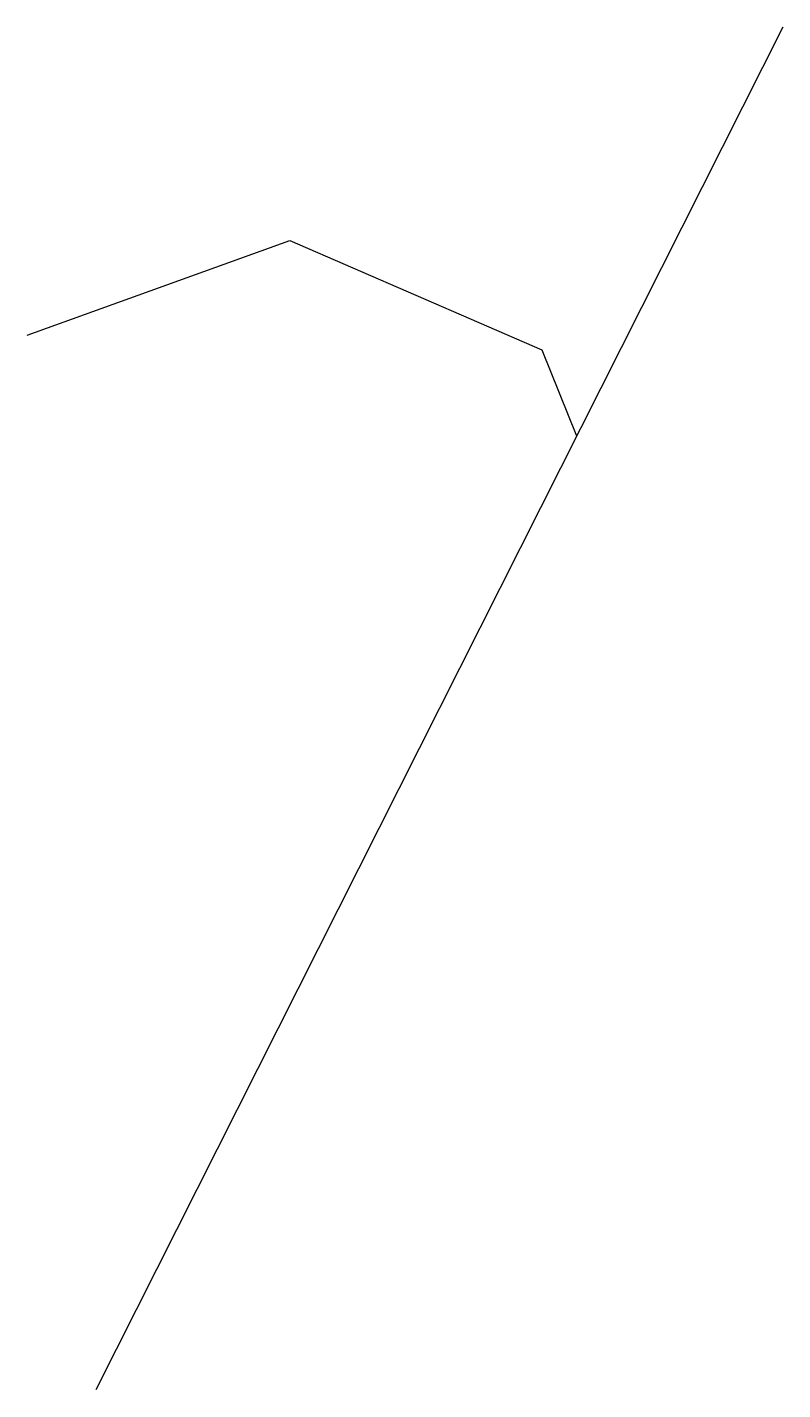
# Model space of a CAD drawing. Header units: metres. Extents: x 2810976.7 to 2810983.9, y 1183939.8 to 1183952.7.
import ezdxf

# ---------------------------------------------------------------- set-up
doc = ezdxf.new("R2010")
doc.units = ezdxf.units.M
doc.layers.add('war_leitung', color=7, linetype='Continuous')

msp = doc.modelspace()

# ---------------------------------------------------------------- linework, layer by layer
at = {"layer": 'war_leitung', "color": 160, "true_color": 0x0048ff}
for points in [[(2810983.877, 1183952.729), (2810977.337, 1183939.758)], [(2810976.685, 1183949.799), (2810979.185, 1183950.699), (2810981.585, 1183949.659), (2810981.915, 1183948.839)]]:
    msp.add_lwpolyline(points, dxfattribs=at)

doc.saveas('drawing.dxf')
